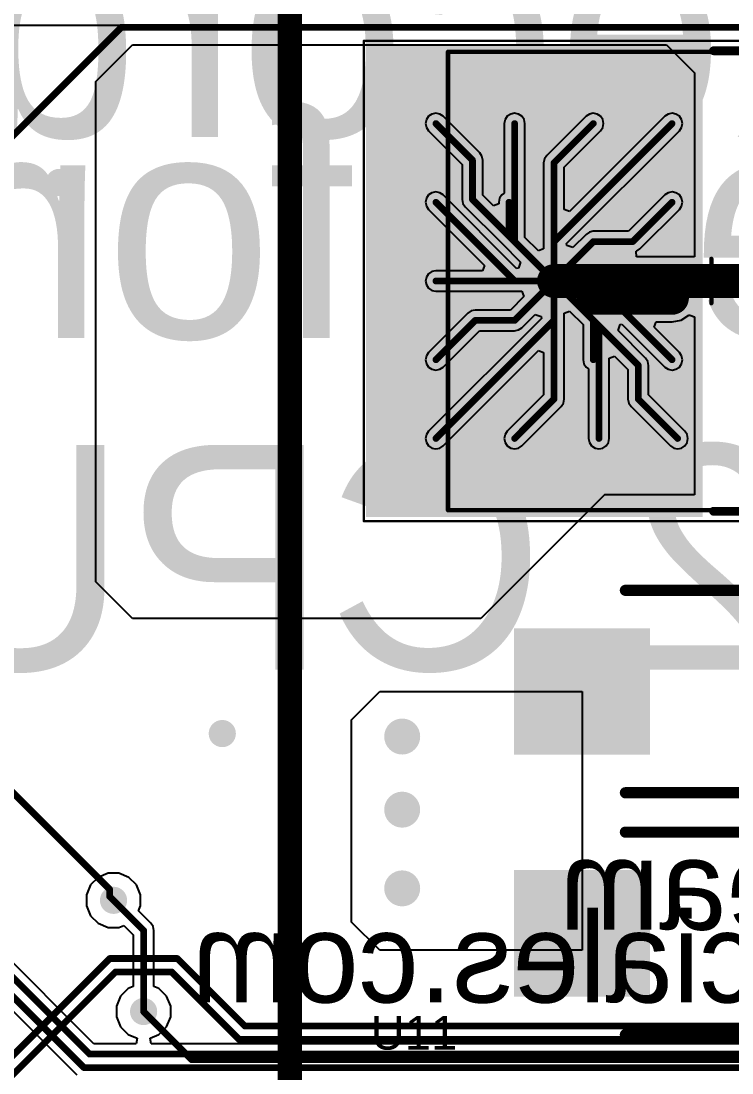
# Model space of a CAD drawing. Header units: millimetres. Extents: x -0.02 to 3.95, y -0.02 to 3.95.
# Drawn here: x 1.656 to 2.288, y 1.018 to 1.954 of the extents above; entities that cross this region are included whole.
import ezdxf

# ---------------------------------------------------------------- set-up
doc = ezdxf.new("R2010")
doc.units = ezdxf.units.MM
doc.header["$MEASUREMENT"] = 0
for name, color, linetype in [('BottomLayer', 5, 'Continuous'), ('BottomOverlay', 54, 'Continuous'), ('InternalPlane1', 76, 'Continuous'), ('InternalPlane2', 16, 'Continuous'), ('Mechanical13', 56, 'Continuous'), ('Mechanical15', 56, 'Continuous'), ('TopLayer', 1, 'Continuous'), ('TopOverlay', 2, 'Continuous'), ('TopPaste', 8, 'Continuous'), ('TopSolder', 216, 'Continuous'), ('ViaHoleLayer', 16, 'Continuous')]:
    doc.layers.add(name, color=color, linetype=linetype)
doc.styles.add('Arial', font='', dxfattribs={"height": 0.2})
doc.styles.add('SciFly', font='', dxfattribs={"height": 0.2})
doc.styles.get('Arial').set_extended_font_data('Arial')
doc.styles.get('SciFly').set_extended_font_data('SciFly')

# ---------------------------------------------------------------- blocks, each defined once
blk = doc.blocks.new('2917__7343_M_______23')
at = {"layer": 'TopLayer'}
for points in [[(-0.05453, 0.0502), (0.05453, 0.0502), (0.05453, -0.0502), (-0.05453, -0.0502)], [(0.19902, 0.0502), (0.30807, 0.0502), (0.30807, -0.0502), (0.19902, -0.0502)]]:
    blk.add_hatch(color=1, dxfattribs=at).paths.add_polyline_path(points)
at = {"layer": 'TopPaste'}
for points in [[(-0.05453, 0.0502), (0.05453, 0.0502), (0.05453, -0.0502), (-0.05453, -0.0502)], [(0.19902, 0.0502), (0.30807, 0.0502), (0.30807, -0.0502), (0.19902, -0.0502)]]:
    blk.add_hatch(color=8, dxfattribs=at).paths.add_polyline_path(points)
at = {"layer": 'TopSolder'}
for points in [[(-0.06053, 0.0562), (0.06053, 0.0562), (0.06053, -0.0562), (-0.06053, -0.0562)], [(0.19302, 0.0562), (0.31407, 0.0562), (0.31407, -0.0562), (0.19302, -0.0562)]]:
    blk.add_hatch(color=216, dxfattribs=at).paths.add_polyline_path(points)
at = {"layer": 'TopOverlay', "const_width": 0.01}
for points in [[(0.215, 0.09), (0.035, 0.09)], [(0.215, -0.09), (0.035, -0.09)]]:
    blk.add_lwpolyline(points, dxfattribs=at)
at = {"layer": 'TopOverlay'}
for points, const_width in [([(0.0325, 0.09, 1), (0.0375, 0.09, 1)], 0.005), ([(0.2125, 0.09, 1), (0.2175, 0.09, 1)], 0.005), ([(-0.04008, 0.07594, 1), (-0.04992, 0.07594, 1)], 0.00984), ([(-0.05238, 0.07594, 1), (-0.04746, 0.07594, 1)], 0.00492), ([(-0.04254, 0.07594, 1), (-0.03762, 0.07594, 1)], 0.00492), ([(0.0325, -0.09, 1), (0.0375, -0.09, 1)], 0.005), ([(0.2125, -0.09, 1), (0.2175, -0.09, 1)], 0.005)]:
    blk.add_lwpolyline(points, format="xyb", close=True, dxfattribs=dict(at, const_width=const_width))
blk = doc.blocks.new('DPAK170P1435X457_6N_26')
at = {"layer": 'TopLayer'}
for points in [[(0.01378, -0.20374), (0.01378, 0.20374), (0.30118, 0.20374), (0.30118, -0.20374)], [(-0.3002, 0.11319), (-0.3002, 0.15453), (-0.18799, 0.15453), (-0.18799, 0.11319)], [(-0.3002, 0.04626), (-0.3002, 0.0876), (-0.18799, 0.0876), (-0.18799, 0.04626)], [(-0.3002, -0.02067), (-0.3002, 0.02067), (-0.18799, 0.02067), (-0.18799, -0.02067)], [(-0.3002, -0.0876), (-0.3002, -0.04626), (-0.18799, -0.04626), (-0.18799, -0.0876)], [(-0.3002, -0.15453), (-0.3002, -0.11319), (-0.18799, -0.11319), (-0.18799, -0.15453)]]:
    blk.add_hatch(color=1, dxfattribs=at).paths.add_polyline_path(points)
at = {"layer": 'TopPaste'}
for points in [[(0.01378, -0.20374), (0.01378, 0.20374), (0.30118, 0.20374), (0.30118, -0.20374)], [(-0.3002, 0.11319), (-0.3002, 0.15453), (-0.18799, 0.15453), (-0.18799, 0.11319)], [(-0.3002, 0.04626), (-0.3002, 0.0876), (-0.18799, 0.0876), (-0.18799, 0.04626)], [(-0.3002, -0.02067), (-0.3002, 0.02067), (-0.18799, 0.02067), (-0.18799, -0.02067)], [(-0.3002, -0.0876), (-0.3002, -0.04626), (-0.18799, -0.04626), (-0.18799, -0.0876)], [(-0.3002, -0.15453), (-0.3002, -0.11319), (-0.18799, -0.11319), (-0.18799, -0.15453)]]:
    blk.add_hatch(color=8, dxfattribs=at).paths.add_polyline_path(points)
at = {"layer": 'TopSolder'}
for points in [[(0.00778, -0.20974), (0.00778, 0.20974), (0.30718, 0.20974), (0.30718, -0.20974)], [(-0.3062, 0.10719), (-0.3062, 0.16053), (-0.18199, 0.16053), (-0.18199, 0.10719)], [(-0.3062, 0.04026), (-0.3062, 0.0936), (-0.18199, 0.0936), (-0.18199, 0.04026)], [(-0.3062, -0.02667), (-0.3062, 0.02667), (-0.18199, 0.02667), (-0.18199, -0.02667)], [(-0.3062, -0.0936), (-0.3062, -0.04026), (-0.18199, -0.04026), (-0.18199, -0.0936)], [(-0.3062, -0.16053), (-0.3062, -0.10719), (-0.18199, -0.10719), (-0.18199, -0.16053)]]:
    blk.add_hatch(color=216, dxfattribs=at).paths.add_polyline_path(points)
at = {"layer": 'Mechanical13', "const_width": 0.00394}
for points in [[(-0.11614, 0.20374), (-0.11614, -0.20374)], [(0.23425, 0.20374), (-0.11614, 0.20374)], [(0.23425, 0.20374), (0.23425, -0.20374)], [(0.23425, -0.20374), (-0.11614, -0.20374)]]:
    blk.add_lwpolyline(points, dxfattribs=at)
at = {"layer": 'Mechanical13', "const_width": 0.00197}
for points in [[(-0.11713, 0.20374, 1), (-0.11516, 0.20374, 1)], [(-0.11713, 0.20374, 1), (-0.11516, 0.20374, 1)], [(0.23327, 0.20374, 1), (0.23524, 0.20374, 1)], [(0.23327, 0.20374, 1), (0.23524, 0.20374, 1)], [(-0.11713, -0.20374, 1), (-0.11516, -0.20374, 1)], [(-0.11713, -0.20374, 1), (-0.11516, -0.20374, 1)], [(0.23327, -0.20374, 1), (0.23524, -0.20374, 1)], [(0.23327, -0.20374, 1), (0.23524, -0.20374, 1)]]:
    blk.add_lwpolyline(points, format="xyb", close=True, dxfattribs=at)
at = {"layer": 'Mechanical15'}
for points, const_width in [([(-0.30906, 0.21358), (-0.30906, -0.21358)], 0.00197), ([(0.30906, 0.21358), (-0.30906, 0.21358)], 0.00197), ([(0.30906, 0.21358), (0.30906, -0.21358)], 0.00197), ([(0, 0.01969), (0, -0.01969)], 0.00394), ([(0.01969, 0), (-0.01969, 0)], 0.00394), ([(0.30906, -0.21358), (-0.30906, -0.21358)], 0.00197)]:
    blk.add_lwpolyline(points, dxfattribs=dict(at, const_width=const_width))
for points, const_width in [([(-0.30955, 0.21358, 1), (-0.30856, 0.21358, 1)], 0.000984), ([(-0.30955, 0.21358, 1), (-0.30856, 0.21358, 1)], 0.000984), ([(0.30856, 0.21358, 1), (0.30955, 0.21358, 1)], 0.000984), ([(0.30856, 0.21358, 1), (0.30955, 0.21358, 1)], 0.000984), ([(-0.00098, 0.01969, 1), (0.00098, 0.01969, 1)], 0.00197), ([(-0.02067, 0, 1), (-0.0187, 0, 1)], 0.00197), ([(0.0187, 0, 1), (0.02067, 0, 1)], 0.00197), ([(-0.00098, -0.01969, 1), (0.00098, -0.01969, 1)], 0.00197), ([(-0.30955, -0.21358, 1), (-0.30856, -0.21358, 1)], 0.000984), ([(-0.30955, -0.21358, 1), (-0.30856, -0.21358, 1)], 0.000984), ([(0.30856, -0.21358, 1), (0.30955, -0.21358, 1)], 0.000984), ([(0.30856, -0.21358, 1), (0.30955, -0.21358, 1)], 0.000984)]:
    blk.add_lwpolyline(points, format="xyb", close=True, dxfattribs=dict(at, const_width=const_width))
at = {"layer": 'TopOverlay', "const_width": 0.00787}
for points in [[(-0.00197, 0.20472), (-0.11614, 0.20472)], [(-0.11614, 0.20472), (-0.11614, -0.20472)], [(-0.00197, -0.20472), (-0.11614, -0.20472)]]:
    blk.add_lwpolyline(points, dxfattribs=at)
at = {"layer": 'TopOverlay'}
for points, const_width in [([(-0.11811, 0.20472, 1), (-0.11417, 0.20472, 1)], 0.00394), ([(-0.11811, 0.20472, 1), (-0.11417, 0.20472, 1)], 0.00394), ([(-0.00394, 0.20472, 1), (0, 0.20472, 1)], 0.00394), ([(-0.23917, 0.17618, 1), (-0.24902, 0.17618, 1)], 0.00984), ([(-0.25148, 0.17618, 1), (-0.24656, 0.17618, 1)], 0.00492), ([(-0.24163, 0.17618, 1), (-0.23671, 0.17618, 1)], 0.00492), ([(-0.11811, -0.20472, 1), (-0.11417, -0.20472, 1)], 0.00394), ([(-0.11811, -0.20472, 1), (-0.11417, -0.20472, 1)], 0.00394), ([(-0.00394, -0.20472, 1), (0, -0.20472, 1)], 0.00394)]:
    blk.add_lwpolyline(points, format="xyb", close=True, dxfattribs=dict(at, const_width=const_width))
blk = doc.blocks.new('2917__7343_M_______28')
at = {"layer": 'TopLayer'}
for points in [[(-0.05453, 0.0502), (0.05453, 0.0502), (0.05453, -0.0502), (-0.05453, -0.0502)], [(0.19902, 0.0502), (0.30807, 0.0502), (0.30807, -0.0502), (0.19902, -0.0502)]]:
    blk.add_hatch(color=1, dxfattribs=at).paths.add_polyline_path(points)
at = {"layer": 'TopPaste'}
for points in [[(-0.05453, 0.0502), (0.05453, 0.0502), (0.05453, -0.0502), (-0.05453, -0.0502)], [(0.19902, 0.0502), (0.30807, 0.0502), (0.30807, -0.0502), (0.19902, -0.0502)]]:
    blk.add_hatch(color=8, dxfattribs=at).paths.add_polyline_path(points)
at = {"layer": 'TopSolder'}
for points in [[(-0.06053, 0.0562), (0.06053, 0.0562), (0.06053, -0.0562), (-0.06053, -0.0562)], [(0.19302, 0.0562), (0.31407, 0.0562), (0.31407, -0.0562), (0.19302, -0.0562)]]:
    blk.add_hatch(color=216, dxfattribs=at).paths.add_polyline_path(points)
at = {"layer": 'TopOverlay', "const_width": 0.01}
for points in [[(0.215, 0.09), (0.035, 0.09)], [(0.215, -0.09), (0.035, -0.09)]]:
    blk.add_lwpolyline(points, dxfattribs=at)
at = {"layer": 'TopOverlay'}
for points, const_width in [([(0.0325, 0.09, 1), (0.0375, 0.09, 1)], 0.005), ([(0.2125, 0.09, 1), (0.2175, 0.09, 1)], 0.005), ([(-0.04008, 0.07594, 1), (-0.04992, 0.07594, 1)], 0.00984), ([(-0.05238, 0.07594, 1), (-0.04746, 0.07594, 1)], 0.00492), ([(-0.04254, 0.07594, 1), (-0.03762, 0.07594, 1)], 0.00492), ([(0.0325, -0.09, 1), (0.0375, -0.09, 1)], 0.005), ([(0.2125, -0.09, 1), (0.2175, -0.09, 1)], 0.005)]:
    blk.add_lwpolyline(points, format="xyb", close=True, dxfattribs=dict(at, const_width=const_width))

msp = doc.modelspace()

# ---------------------------------------------------------------- hatches: boundary and pattern name
at = {"layer": 'BottomLayer'}
h = msp.add_hatch(color=5, dxfattribs=at)
edge = h.paths.add_edge_path()
edge.add_arc((2.025, 1.86236), 0.016, 0, 360)
h = msp.add_hatch(color=5, dxfattribs=at)
edge = h.paths.add_edge_path()
edge.add_arc((2.095, 1.86236), 0.016, 0, 360)
h = msp.add_hatch(color=5, dxfattribs=at)
edge = h.paths.add_edge_path()
edge.add_arc((2.165, 1.86236), 0.016, 0, 360)
h = msp.add_hatch(color=5, dxfattribs=at)
edge = h.paths.add_edge_path()
edge.add_arc((2.235, 1.86236), 0.016, 0, 360)
h = msp.add_hatch(color=5, dxfattribs=at)
edge = h.paths.add_edge_path()
edge.add_arc((1.69, 1.81), 0.0121, 0, 360)
h = msp.add_hatch(color=5, dxfattribs=at)
edge = h.paths.add_edge_path()
edge.add_arc((2.025, 1.79236), 0.016, 0, 360)
h = msp.add_hatch(color=5, dxfattribs=at)
edge = h.paths.add_edge_path()
edge.add_arc((2.09, 1.79236), 0.016, 0, 360)
h = msp.add_hatch(color=5, dxfattribs=at)
edge = h.paths.add_edge_path()
edge.add_arc((2.165, 1.79236), 0.016, 0, 360)
h = msp.add_hatch(color=5, dxfattribs=at)
edge = h.paths.add_edge_path()
edge.add_arc((2.235, 1.79236), 0.016, 0, 360)
h = msp.add_hatch(color=5, dxfattribs=at)
edge = h.paths.add_edge_path()
edge.add_arc((2.025, 1.72236), 0.016, 0, 360)
h = msp.add_hatch(color=5, dxfattribs=at)
edge = h.paths.add_edge_path()
edge.add_arc((2.095, 1.72236), 0.016, 0, 360)
h = msp.add_hatch(color=5, dxfattribs=at)
edge = h.paths.add_edge_path()
edge.add_arc((2.165, 1.72236), 0.016, 0, 360)
h = msp.add_hatch(color=5, dxfattribs=at)
edge = h.paths.add_edge_path()
edge.add_arc((2.235, 1.72236), 0.016, 0, 360)
h = msp.add_hatch(color=5, dxfattribs=at)
edge = h.paths.add_edge_path()
edge.add_arc((2.025, 1.65236), 0.016, 0, 360)
h = msp.add_hatch(color=5, dxfattribs=at)
edge = h.paths.add_edge_path()
edge.add_arc((2.095, 1.65236), 0.016, 0, 360)
h = msp.add_hatch(color=5, dxfattribs=at)
edge = h.paths.add_edge_path()
edge.add_arc((2.165, 1.65236), 0.016, 0, 360)
h = msp.add_hatch(color=5, dxfattribs=at)
edge = h.paths.add_edge_path()
edge.add_arc((2.235, 1.65236), 0.016, 0, 360)
h = msp.add_hatch(color=5, dxfattribs=at)
edge = h.paths.add_edge_path()
edge.add_arc((2.025, 1.58236), 0.016, 0, 360)
h = msp.add_hatch(color=5, dxfattribs=at)
edge = h.paths.add_edge_path()
edge.add_arc((2.095, 1.58236), 0.016, 0, 360)
h = msp.add_hatch(color=5, dxfattribs=at)
edge = h.paths.add_edge_path()
edge.add_arc((2.165, 1.58236), 0.016, 0, 360)
h = msp.add_hatch(color=5, dxfattribs=at)
edge = h.paths.add_edge_path()
edge.add_arc((2.235, 1.58236), 0.016, 0, 360)
h = msp.add_hatch(color=5, dxfattribs=at)
edge = h.paths.add_edge_path()
edge.add_arc((1.835, 1.32), 0.0121, 0, 360)
h = msp.add_hatch(color=5, dxfattribs=at)
edge = h.paths.add_edge_path()
edge.add_arc((1.995, 1.31736), 0.016, 0, 360)
h = msp.add_hatch(color=5, dxfattribs=at)
edge = h.paths.add_edge_path()
edge.add_arc((1.995, 1.25236), 0.016, 0, 360)
h = msp.add_hatch(color=5, dxfattribs=at)
edge = h.paths.add_edge_path()
edge.add_arc((1.995, 1.18236), 0.016, 0, 360)
h = msp.add_hatch(color=5, dxfattribs=at)
edge = h.paths.add_edge_path()
edge.add_arc((1.73826, 1.17174), 0.0121, 0, 360)
h = msp.add_hatch(color=5, dxfattribs=at)
edge = h.paths.add_edge_path()
edge.add_arc((1.765, 1.0729), 0.0121, 0, 360)
at = {"layer": 'InternalPlane1'}
h = msp.add_hatch(color=76, dxfattribs=at)
edge = h.paths.add_edge_path()
edge.add_arc((1.73826, 1.17174), 0.0121, 0, 360)
h = msp.add_hatch(color=76, dxfattribs=at)
edge = h.paths.add_edge_path()
edge.add_arc((1.765, 1.0729), 0.0121, 0, 360)
at = {"layer": 'InternalPlane2'}
h = msp.add_hatch(color=16, dxfattribs=at)
edge = h.paths.add_edge_path()
edge.add_arc((2.025, 1.86236), 0.01584, 0, 360)
h = msp.add_hatch(color=16, dxfattribs=at)
edge = h.paths.add_edge_path()
edge.add_arc((2.095, 1.86236), 0.01584, 0, 360)
h = msp.add_hatch(color=16, dxfattribs=at)
edge = h.paths.add_edge_path()
edge.add_arc((2.165, 1.86236), 0.01584, 0, 360)
h = msp.add_hatch(color=16, dxfattribs=at)
edge = h.paths.add_edge_path()
edge.add_arc((2.235, 1.86236), 0.01584, 0, 360)
h = msp.add_hatch(color=16, dxfattribs=at)
edge = h.paths.add_edge_path()
edge.add_arc((1.69, 1.81), 0.0121, 0, 360)
h = msp.add_hatch(color=16, dxfattribs=at)
edge = h.paths.add_edge_path()
edge.add_arc((2.025, 1.79236), 0.01584, 0, 360)
h = msp.add_hatch(color=16, dxfattribs=at)
edge = h.paths.add_edge_path()
edge.add_arc((2.09, 1.79236), 0.01584, 0, 360)
h = msp.add_hatch(color=16, dxfattribs=at)
edge = h.paths.add_edge_path()
edge.add_arc((2.165, 1.79236), 0.01584, 0, 360)
h = msp.add_hatch(color=16, dxfattribs=at)
edge = h.paths.add_edge_path()
edge.add_arc((2.235, 1.79236), 0.01584, 0, 360)
h = msp.add_hatch(color=16, dxfattribs=at)
edge = h.paths.add_edge_path()
edge.add_arc((2.025, 1.72236), 0.01584, 0, 360)
h = msp.add_hatch(color=16, dxfattribs=at)
edge = h.paths.add_edge_path()
edge.add_arc((2.095, 1.72236), 0.01584, 0, 360)
h = msp.add_hatch(color=16, dxfattribs=at)
edge = h.paths.add_edge_path()
edge.add_arc((2.165, 1.72236), 0.01584, 0, 360)
h = msp.add_hatch(color=16, dxfattribs=at)
edge = h.paths.add_edge_path()
edge.add_arc((2.235, 1.72236), 0.01584, 0, 360)
h = msp.add_hatch(color=16, dxfattribs=at)
edge = h.paths.add_edge_path()
edge.add_arc((2.025, 1.65236), 0.01584, 0, 360)
h = msp.add_hatch(color=16, dxfattribs=at)
edge = h.paths.add_edge_path()
edge.add_arc((2.095, 1.65236), 0.01584, 0, 360)
h = msp.add_hatch(color=16, dxfattribs=at)
edge = h.paths.add_edge_path()
edge.add_arc((2.165, 1.65236), 0.01584, 0, 360)
h = msp.add_hatch(color=16, dxfattribs=at)
edge = h.paths.add_edge_path()
edge.add_arc((2.235, 1.65236), 0.01584, 0, 360)
h = msp.add_hatch(color=16, dxfattribs=at)
edge = h.paths.add_edge_path()
edge.add_arc((2.025, 1.58236), 0.01584, 0, 360)
h = msp.add_hatch(color=16, dxfattribs=at)
edge = h.paths.add_edge_path()
edge.add_arc((2.095, 1.58236), 0.01584, 0, 360)
h = msp.add_hatch(color=16, dxfattribs=at)
edge = h.paths.add_edge_path()
edge.add_arc((2.165, 1.58236), 0.01584, 0, 360)
h = msp.add_hatch(color=16, dxfattribs=at)
edge = h.paths.add_edge_path()
edge.add_arc((2.235, 1.58236), 0.01584, 0, 360)
h = msp.add_hatch(color=16, dxfattribs=at)
edge = h.paths.add_edge_path()
edge.add_arc((1.835, 1.32), 0.0121, 0, 360)
h = msp.add_hatch(color=16, dxfattribs=at)
edge = h.paths.add_edge_path()
edge.add_arc((1.995, 1.31736), 0.01584, 0, 360)
h = msp.add_hatch(color=16, dxfattribs=at)
edge = h.paths.add_edge_path()
edge.add_arc((1.995, 1.25236), 0.01584, 0, 360)
h = msp.add_hatch(color=16, dxfattribs=at)
edge = h.paths.add_edge_path()
edge.add_arc((1.995, 1.18236), 0.01584, 0, 360)
h = msp.add_hatch(color=16, dxfattribs=at)
edge = h.paths.add_edge_path()
edge.add_arc((1.73826, 1.17174), 0.0121, 0, 360)
h = msp.add_hatch(color=16, dxfattribs=at)
edge = h.paths.add_edge_path()
edge.add_arc((1.765, 1.0729), 0.0121, 0, 360)
at = {"layer": 'TopLayer'}
h = msp.add_hatch(color=1, dxfattribs=at)
edge = h.paths.add_edge_path()
edge.add_arc((2.025, 1.86236), 0.016, 0, 360)
h = msp.add_hatch(color=1, dxfattribs=at)
edge = h.paths.add_edge_path()
edge.add_arc((2.095, 1.86236), 0.016, 0, 360)
h = msp.add_hatch(color=1, dxfattribs=at)
edge = h.paths.add_edge_path()
edge.add_arc((2.165, 1.86236), 0.016, 0, 360)
h = msp.add_hatch(color=1, dxfattribs=at)
edge = h.paths.add_edge_path()
edge.add_arc((2.235, 1.86236), 0.016, 0, 360)
h = msp.add_hatch(color=1, dxfattribs=at)
edge = h.paths.add_edge_path()
edge.add_arc((1.69, 1.81), 0.0121, 0, 360)
h = msp.add_hatch(color=1, dxfattribs=at)
edge = h.paths.add_edge_path()
edge.add_arc((2.025, 1.79236), 0.016, 0, 360)
h = msp.add_hatch(color=1, dxfattribs=at)
edge = h.paths.add_edge_path()
edge.add_arc((2.09, 1.79236), 0.016, 0, 360)
h = msp.add_hatch(color=1, dxfattribs=at)
edge = h.paths.add_edge_path()
edge.add_arc((2.165, 1.79236), 0.016, 0, 360)
h = msp.add_hatch(color=1, dxfattribs=at)
edge = h.paths.add_edge_path()
edge.add_arc((2.235, 1.79236), 0.016, 0, 360)
h = msp.add_hatch(color=1, dxfattribs=at)
edge = h.paths.add_edge_path()
edge.add_arc((2.025, 1.72236), 0.016, 0, 360)
h = msp.add_hatch(color=1, dxfattribs=at)
edge = h.paths.add_edge_path()
edge.add_arc((2.095, 1.72236), 0.016, 0, 360)
h = msp.add_hatch(color=1, dxfattribs=at)
edge = h.paths.add_edge_path()
edge.add_arc((2.165, 1.72236), 0.016, 0, 360)
h = msp.add_hatch(color=1, dxfattribs=at)
edge = h.paths.add_edge_path()
edge.add_arc((2.235, 1.72236), 0.016, 0, 360)
h = msp.add_hatch(color=1, dxfattribs=at)
edge = h.paths.add_edge_path()
edge.add_arc((2.025, 1.65236), 0.016, 0, 360)
h = msp.add_hatch(color=1, dxfattribs=at)
edge = h.paths.add_edge_path()
edge.add_arc((2.095, 1.65236), 0.016, 0, 360)
h = msp.add_hatch(color=1, dxfattribs=at)
edge = h.paths.add_edge_path()
edge.add_arc((2.165, 1.65236), 0.016, 0, 360)
h = msp.add_hatch(color=1, dxfattribs=at)
edge = h.paths.add_edge_path()
edge.add_arc((2.235, 1.65236), 0.016, 0, 360)
h = msp.add_hatch(color=1, dxfattribs=at)
edge = h.paths.add_edge_path()
edge.add_arc((2.025, 1.58236), 0.016, 0, 360)
h = msp.add_hatch(color=1, dxfattribs=at)
edge = h.paths.add_edge_path()
edge.add_arc((2.095, 1.58236), 0.016, 0, 360)
h = msp.add_hatch(color=1, dxfattribs=at)
edge = h.paths.add_edge_path()
edge.add_arc((2.165, 1.58236), 0.016, 0, 360)
h = msp.add_hatch(color=1, dxfattribs=at)
edge = h.paths.add_edge_path()
edge.add_arc((2.235, 1.58236), 0.016, 0, 360)
h = msp.add_hatch(color=1, dxfattribs=at)
edge = h.paths.add_edge_path()
edge.add_arc((1.835, 1.32), 0.0121, 0, 360)
h = msp.add_hatch(color=1, dxfattribs=at)
edge = h.paths.add_edge_path()
edge.add_arc((1.995, 1.31736), 0.016, 0, 360)
h = msp.add_hatch(color=1, dxfattribs=at)
edge = h.paths.add_edge_path()
edge.add_arc((1.995, 1.25236), 0.016, 0, 360)
h = msp.add_hatch(color=1, dxfattribs=at)
edge = h.paths.add_edge_path()
edge.add_arc((1.995, 1.18236), 0.016, 0, 360)
h = msp.add_hatch(color=1, dxfattribs=at)
edge = h.paths.add_edge_path()
edge.add_arc((1.73826, 1.17174), 0.0121, 0, 360)
h = msp.add_hatch(color=1, dxfattribs=at)
edge = h.paths.add_edge_path()
edge.add_arc((1.765, 1.0729), 0.0121, 0, 360)
at = {"layer": 'ViaHoleLayer'}
h = msp.add_hatch(color=16, dxfattribs=at)
edge = h.paths.add_edge_path()
edge.add_arc((2.025, 1.86236), 0.00984, 0, 360)
h = msp.add_hatch(color=16, dxfattribs=at)
edge = h.paths.add_edge_path()
edge.add_arc((2.095, 1.86236), 0.00984, 0, 360)
h = msp.add_hatch(color=16, dxfattribs=at)
edge = h.paths.add_edge_path()
edge.add_arc((2.165, 1.86236), 0.00984, 0, 360)
h = msp.add_hatch(color=16, dxfattribs=at)
edge = h.paths.add_edge_path()
edge.add_arc((2.235, 1.86236), 0.00984, 0, 360)
h = msp.add_hatch(color=16, dxfattribs=at)
edge = h.paths.add_edge_path()
edge.add_arc((1.69, 1.81), 0.0061, 0, 360)
h = msp.add_hatch(color=16, dxfattribs=at)
edge = h.paths.add_edge_path()
edge.add_arc((2.025, 1.79236), 0.00984, 0, 360)
h = msp.add_hatch(color=16, dxfattribs=at)
edge = h.paths.add_edge_path()
edge.add_arc((2.09, 1.79236), 0.00984, 0, 360)
h = msp.add_hatch(color=16, dxfattribs=at)
edge = h.paths.add_edge_path()
edge.add_arc((2.165, 1.79236), 0.00984, 0, 360)
h = msp.add_hatch(color=16, dxfattribs=at)
edge = h.paths.add_edge_path()
edge.add_arc((2.235, 1.79236), 0.00984, 0, 360)
h = msp.add_hatch(color=16, dxfattribs=at)
edge = h.paths.add_edge_path()
edge.add_arc((2.025, 1.72236), 0.00984, 0, 360)
h = msp.add_hatch(color=16, dxfattribs=at)
edge = h.paths.add_edge_path()
edge.add_arc((2.095, 1.72236), 0.00984, 0, 360)
h = msp.add_hatch(color=16, dxfattribs=at)
edge = h.paths.add_edge_path()
edge.add_arc((2.165, 1.72236), 0.00984, 0, 360)
h = msp.add_hatch(color=16, dxfattribs=at)
edge = h.paths.add_edge_path()
edge.add_arc((2.235, 1.72236), 0.00984, 0, 360)
h = msp.add_hatch(color=16, dxfattribs=at)
edge = h.paths.add_edge_path()
edge.add_arc((2.025, 1.65236), 0.00984, 0, 360)
h = msp.add_hatch(color=16, dxfattribs=at)
edge = h.paths.add_edge_path()
edge.add_arc((2.095, 1.65236), 0.00984, 0, 360)
h = msp.add_hatch(color=16, dxfattribs=at)
edge = h.paths.add_edge_path()
edge.add_arc((2.165, 1.65236), 0.00984, 0, 360)
h = msp.add_hatch(color=16, dxfattribs=at)
edge = h.paths.add_edge_path()
edge.add_arc((2.235, 1.65236), 0.00984, 0, 360)
h = msp.add_hatch(color=16, dxfattribs=at)
edge = h.paths.add_edge_path()
edge.add_arc((2.025, 1.58236), 0.00984, 0, 360)
h = msp.add_hatch(color=16, dxfattribs=at)
edge = h.paths.add_edge_path()
edge.add_arc((2.095, 1.58236), 0.00984, 0, 360)
h = msp.add_hatch(color=16, dxfattribs=at)
edge = h.paths.add_edge_path()
edge.add_arc((2.165, 1.58236), 0.00984, 0, 360)
h = msp.add_hatch(color=16, dxfattribs=at)
edge = h.paths.add_edge_path()
edge.add_arc((2.235, 1.58236), 0.00984, 0, 360)
h = msp.add_hatch(color=16, dxfattribs=at)
edge = h.paths.add_edge_path()
edge.add_arc((1.835, 1.32), 0.0061, 0, 360)
h = msp.add_hatch(color=16, dxfattribs=at)
edge = h.paths.add_edge_path()
edge.add_arc((1.995, 1.31736), 0.00984, 0, 360)
h = msp.add_hatch(color=16, dxfattribs=at)
edge = h.paths.add_edge_path()
edge.add_arc((1.995, 1.25236), 0.00984, 0, 360)
h = msp.add_hatch(color=16, dxfattribs=at)
edge = h.paths.add_edge_path()
edge.add_arc((1.995, 1.18236), 0.00984, 0, 360)
h = msp.add_hatch(color=16, dxfattribs=at)
edge = h.paths.add_edge_path()
edge.add_arc((1.73826, 1.17174), 0.0061, 0, 360)
h = msp.add_hatch(color=16, dxfattribs=at)
edge = h.paths.add_edge_path()
edge.add_arc((1.765, 1.0729), 0.0061, 0, 360)

# ---------------------------------------------------------------- linework, layer by layer
at = {"layer": 'BottomLayer'}
for p, q in [((1.596, 1.94982), (3.54125, 1.94982)), ((1.72077, 1.04418), (1.51118, 1.25377)), ((1.48351, 1.23851), (1.70551, 1.01651)), ((1.72461, 1.19217), (1.71783, 1.18539)), ((1.73346, 1.19584), (1.72461, 1.19217)), ((1.74305, 1.19584), (1.73346, 1.19584)), ((1.75191, 1.19217), (1.74305, 1.19584)), ((1.75869, 1.18539), (1.75191, 1.19217)), ((1.71783, 1.18539), (1.71416, 1.17654)), ((1.76236, 1.17654), (1.75869, 1.18539)), ((1.71416, 1.17654), (1.71416, 1.16695)), ((1.76236, 1.16695), (1.76236, 1.17654)), ((1.71416, 1.16695), (1.71783, 1.15809)), ((1.76051, 1.16247), (1.76236, 1.16695)), ((1.77149, 1.15149), (1.76051, 1.16247)), ((1.71783, 1.15809), (1.72461, 1.15131)), ((1.72461, 1.15131), (1.73346, 1.14764)), ((1.77348, 1.14851), (1.77149, 1.15149)), ((1.73346, 1.14764), (1.74305, 1.14764)), ((1.74305, 1.14764), (1.74753, 1.14949)), ((1.74753, 1.14949), (1.75582, 1.1412)), ((1.75582, 1.1412), (1.75582, 1.09518)), ((1.77418, 1.145), (1.77348, 1.14851)), ((1.77418, 1.09518), (1.77418, 1.145)), ((1.75582, 1.09518), (1.75135, 1.09333)), ((1.77865, 1.09333), (1.77418, 1.09518)), ((1.74457, 1.08655), (1.7409, 1.07769)), ((1.75135, 1.09333), (1.74457, 1.08655)), ((1.78543, 1.08655), (1.77865, 1.09333)), ((1.7891, 1.07769), (1.78543, 1.08655)), ((1.7409, 1.07769), (1.7409, 1.0681)), ((1.7891, 1.0681), (1.7891, 1.07769)), ((1.7409, 1.0681), (1.74457, 1.05924)), ((1.78543, 1.05924), (1.7891, 1.0681)), ((1.74457, 1.05924), (1.75135, 1.05246)), ((1.77865, 1.05246), (1.78543, 1.05924)), ((1.75135, 1.05246), (1.75929, 1.04918)), ((1.75929, 1.04918), (1.75829, 1.04418)), ((1.77071, 1.04918), (1.77865, 1.05246)), ((1.77171, 1.04418), (1.77071, 1.04918)), ((1.75829, 1.04418), (1.72077, 1.04418)), ((3.565, 1.04418), (1.77171, 1.04418))]:
    msp.add_line(p, q, dxfattribs=at)
at = {"layer": 'BottomLayer', "const_width": 0.006}
for points in [[(1.49, 1.245), (1.712, 1.023)], [(1.502, 1.24997), (1.71697, 1.035)], [(1.73826, 1.17174), (1.765, 1.145)], [(1.765, 1.0729), (1.765, 1.145)], [(1.71697, 1.035), (3.565, 1.035)], [(1.712, 1.023), (3.56003, 1.023)]]:
    msp.add_lwpolyline(points, dxfattribs=at)
at = {"layer": 'BottomLayer', "const_width": 0.003}
for points in [[(1.73676, 1.17174, 1), (1.73976, 1.17174, 1)], [(1.7635, 1.145, 1), (1.7665, 1.145, 1)], [(1.7635, 1.145, 1), (1.7665, 1.145, 1)], [(1.7635, 1.0729, 1), (1.7665, 1.0729, 1)], [(1.71547, 1.035, 1), (1.71847, 1.035, 1)], [(1.71547, 1.035, 1), (1.71847, 1.035, 1)], [(1.7105, 1.023, 1), (1.7135, 1.023, 1)], [(1.7105, 1.023, 1), (1.7135, 1.023, 1)]]:
    msp.add_lwpolyline(points, format="xyb", close=True, dxfattribs=at)
at = {"layer": 'InternalPlane2'}
for p, q in [((1.88491, 3.9149), (1.88491, 0.65418)), ((1.90509, 0.65), (1.90509, 3.9149))]:
    msp.add_line(p, q, dxfattribs=at)
at = {"layer": 'InternalPlane2', "const_width": 0.02}
msp.add_lwpolyline([(1.895, 0.65), (1.895, 3.935)], dxfattribs=at)
at = {"layer": 'TopLayer'}
for p, q in [((1.7225, 1.89986), (1.755, 1.93236)), ((1.755, 1.93236), (2.23, 1.93236)), ((2.23, 1.93236), (2.255, 1.90736)), ((1.7225, 1.45486), (1.7225, 1.89986)), ((2.255, 1.90736), (2.255, 1.74377)), ((2.02149, 1.87084), (2.01851, 1.86885)), ((2.025, 1.87154), (2.02149, 1.87084)), ((2.02851, 1.87084), (2.025, 1.87154)), ((2.03149, 1.86885), (2.02851, 1.87084)), ((2.09149, 1.87084), (2.08851, 1.86885)), ((2.095, 1.87154), (2.09149, 1.87084)), ((2.09851, 1.87084), (2.095, 1.87154)), ((2.10149, 1.86885), (2.09851, 1.87084)), ((2.16149, 1.87084), (2.15851, 1.86885)), ((2.165, 1.87154), (2.16149, 1.87084)), ((2.16851, 1.87084), (2.165, 1.87154)), ((2.17149, 1.86885), (2.16851, 1.87084)), ((2.23149, 1.87084), (2.22851, 1.86885)), ((2.235, 1.87154), (2.23149, 1.87084)), ((2.23851, 1.87084), (2.235, 1.87154)), ((2.24149, 1.86885), (2.23851, 1.87084)), ((2.01652, 1.86587), (2.01582, 1.86236)), ((2.01582, 1.86236), (2.01652, 1.85885)), ((2.01851, 1.86885), (2.01652, 1.86587)), ((2.06399, 1.83635), (2.03149, 1.86885)), ((2.08652, 1.86587), (2.08582, 1.86236)), ((2.08582, 1.86236), (2.08582, 1.8004)), ((2.08851, 1.86885), (2.08652, 1.86587)), ((2.10348, 1.86587), (2.10149, 1.86885)), ((2.10418, 1.86236), (2.10348, 1.86587)), ((2.10418, 1.76116), (2.10418, 1.86236)), ((2.15851, 1.86885), (2.12351, 1.83385)), ((2.22851, 1.86885), (2.1438, 1.78414)), ((2.17348, 1.86587), (2.17149, 1.86885)), ((2.17418, 1.86236), (2.17348, 1.86587)), ((2.17348, 1.85885), (2.17418, 1.86236)), ((2.24348, 1.86587), (2.24149, 1.86885)), ((2.24418, 1.86236), (2.24348, 1.86587)), ((2.24348, 1.85885), (2.24418, 1.86236)), ((2.01652, 1.85885), (2.01851, 1.85587)), ((2.01851, 1.85587), (2.04832, 1.82606)), ((2.13918, 1.82356), (2.17149, 1.85587)), ((2.14123, 1.75561), (2.24149, 1.85587)), ((2.17149, 1.85587), (2.17348, 1.85885)), ((2.24149, 1.85587), (2.24348, 1.85885)), ((2.06598, 1.83337), (2.06399, 1.83635)), ((2.06668, 1.82986), (2.06598, 1.83337)), ((2.12351, 1.83385), (2.12152, 1.83087)), ((2.04832, 1.82606), (2.04832, 1.79486)), ((2.06668, 1.79866), (2.06668, 1.82986)), ((2.12152, 1.83087), (2.12082, 1.82736)), ((2.12082, 1.82736), (2.12082, 1.75105)), ((2.13918, 1.78605), (2.13918, 1.82356)), ((2.01652, 1.79587), (2.01582, 1.79236)), ((2.01851, 1.79885), (2.01652, 1.79587)), ((2.02149, 1.80084), (2.01851, 1.79885)), ((2.025, 1.80154), (2.02149, 1.80084)), ((2.02851, 1.80084), (2.025, 1.80154)), ((2.03149, 1.79885), (2.02851, 1.80084)), ((2.09675, 1.73359), (2.03149, 1.79885)), ((2.0762, 1.78914), (2.06668, 1.79866)), ((2.08152, 1.79587), (2.08082, 1.79236)), ((2.08351, 1.79885), (2.08152, 1.79587)), ((2.08582, 1.8004), (2.08351, 1.79885)), ((2.22851, 1.79885), (2.1962, 1.76654)), ((2.23149, 1.80084), (2.22851, 1.79885)), ((2.235, 1.80154), (2.23149, 1.80084)), ((2.23851, 1.80084), (2.235, 1.80154)), ((2.24149, 1.79885), (2.23851, 1.80084)), ((2.24348, 1.79587), (2.24149, 1.79885)), ((2.24418, 1.79236), (2.24348, 1.79587)), ((2.01582, 1.79236), (2.01652, 1.78885)), ((2.01652, 1.78885), (2.01851, 1.78587)), ((2.04832, 1.79486), (2.04902, 1.79135)), ((2.04902, 1.79135), (2.05101, 1.78837)), ((2.05101, 1.78837), (2.08351, 1.75587)), ((2.08082, 1.79105), (2.0762, 1.78914)), ((2.08082, 1.79236), (2.08082, 1.79105)), ((2.24149, 1.78587), (2.24348, 1.78885)), ((2.24348, 1.78885), (2.24418, 1.79236)), ((2.01851, 1.78587), (2.06823, 1.73616)), ((2.1438, 1.78414), (2.13918, 1.78605)), ((2.20649, 1.75087), (2.24149, 1.78587)), ((2.1162, 1.74914), (2.10418, 1.76116)), ((2.15851, 1.76385), (2.14685, 1.75219)), ((2.16149, 1.76584), (2.15851, 1.76385)), ((2.165, 1.76654), (2.16149, 1.76584)), ((2.1962, 1.76654), (2.165, 1.76654)), ((2.08351, 1.75587), (2.10017, 1.73922)), ((2.12082, 1.75105), (2.1162, 1.74914)), ((2.1415, 1.75392), (2.14123, 1.75561)), ((2.14685, 1.75219), (2.1415, 1.75392)), ((2.20351, 1.74888), (2.20649, 1.75087)), ((2.20295, 1.74877), (2.20351, 1.74888)), ((2.20345, 1.74377), (2.20295, 1.74877)), ((2.255, 1.74377), (2.20345, 1.74377)), ((2.02149, 1.73084), (2.01851, 1.72885)), ((2.025, 1.73154), (2.02149, 1.73084)), ((2.06631, 1.73154), (2.025, 1.73154)), ((2.06823, 1.73616), (2.06631, 1.73154)), ((2.09845, 1.73387), (2.09675, 1.73359)), ((2.10017, 1.73922), (2.09845, 1.73387)), ((2.01652, 1.72587), (2.01582, 1.72236)), ((2.01582, 1.72236), (2.01652, 1.71885)), ((2.01851, 1.72885), (2.01652, 1.72587)), ((2.01652, 1.71885), (2.01851, 1.71587)), ((2.01851, 1.71587), (2.02149, 1.71388)), ((2.02149, 1.71388), (2.025, 1.71319)), ((2.025, 1.71319), (2.10131, 1.71319)), ((2.10131, 1.71319), (2.10323, 1.70857)), ((2.10323, 1.70857), (2.0912, 1.69654)), ((2.05351, 1.69385), (2.01851, 1.65885)), ((2.05649, 1.69584), (2.05351, 1.69385)), ((2.06, 1.69654), (2.05649, 1.69584)), ((2.0912, 1.69654), (2.06, 1.69654)), ((2.13918, 1.69368), (2.1438, 1.69559)), ((2.13918, 1.61736), (2.13918, 1.69368)), ((2.1438, 1.69559), (2.15582, 1.68356)), ((2.11877, 1.68911), (2.01851, 1.58885)), ((2.10149, 1.68087), (2.11315, 1.69253)), ((2.11315, 1.69253), (2.1185, 1.69081)), ((2.1185, 1.69081), (2.11877, 1.68911)), ((2.15582, 1.68356), (2.15582, 1.65236)), ((2.18707, 1.67827), (2.18879, 1.68362)), ((2.18879, 1.68362), (2.19048, 1.6839)), ((2.19048, 1.6839), (2.22851, 1.64587)), ((2.21901, 1.68133), (2.22092, 1.68595)), ((2.22092, 1.68595), (2.235, 1.68595)), ((2.235, 1.68595), (2.24319, 1.68758)), ((2.24319, 1.68758), (2.25, 1.69213)), ((2.25, 1.69213), (2.25087, 1.69196)), ((2.25087, 1.69196), (2.255, 1.6905)), ((2.255, 1.6905), (2.255, 1.53236)), ((2.03149, 1.64587), (2.0638, 1.67819)), ((2.0638, 1.67819), (2.095, 1.67819)), ((2.095, 1.67819), (2.09851, 1.67888)), ((2.09851, 1.67888), (2.10149, 1.68087)), ((2.21149, 1.65385), (2.18707, 1.67827)), ((2.24149, 1.65885), (2.21901, 1.68133)), ((2.01652, 1.65587), (2.01582, 1.65236)), ((2.01851, 1.65885), (2.01652, 1.65587)), ((2.03149, 1.57587), (2.1162, 1.66059)), ((2.1162, 1.66059), (2.12082, 1.65868)), ((2.12082, 1.65868), (2.12082, 1.62116)), ((2.17918, 1.65368), (2.1838, 1.65559)), ((2.1838, 1.65559), (2.19582, 1.64356)), ((2.24348, 1.65587), (2.24149, 1.65885)), ((2.24418, 1.65236), (2.24348, 1.65587)), ((2.01582, 1.65236), (2.01652, 1.64885)), ((2.01652, 1.64885), (2.01851, 1.64587)), ((2.15582, 1.65236), (2.15652, 1.64885)), ((2.15652, 1.64885), (2.15851, 1.64587)), ((2.17918, 1.58236), (2.17918, 1.65368)), ((2.21348, 1.65087), (2.21149, 1.65385)), ((2.21418, 1.64736), (2.21348, 1.65087)), ((2.21418, 1.62116), (2.21418, 1.64736)), ((2.24149, 1.64587), (2.24348, 1.64885)), ((2.24348, 1.64885), (2.24418, 1.65236)), ((2.01851, 1.64587), (2.02149, 1.64388)), ((2.02149, 1.64388), (2.025, 1.64319)), ((2.025, 1.64319), (2.02851, 1.64388)), ((2.02851, 1.64388), (2.03149, 1.64587)), ((2.15851, 1.64587), (2.16082, 1.64433)), ((2.16082, 1.64433), (2.16082, 1.58236)), ((2.19582, 1.64356), (2.19582, 1.61736)), ((2.22851, 1.64587), (2.23149, 1.64388)), ((2.23149, 1.64388), (2.235, 1.64319)), ((2.235, 1.64319), (2.23851, 1.64388)), ((2.23851, 1.64388), (2.24149, 1.64587)), ((2.12082, 1.62116), (2.08851, 1.58885)), ((2.24649, 1.58885), (2.21418, 1.62116)), ((2.10149, 1.57587), (2.13649, 1.61087)), ((2.13649, 1.61087), (2.13848, 1.61385)), ((2.13848, 1.61385), (2.13918, 1.61736)), ((2.19582, 1.61736), (2.19652, 1.61385)), ((2.19652, 1.61385), (2.19851, 1.61087)), ((2.19851, 1.61087), (2.23351, 1.57587)), ((2.01652, 1.58587), (2.01582, 1.58236)), ((2.01582, 1.58236), (2.01652, 1.57885)), ((2.01851, 1.58885), (2.01652, 1.58587)), ((2.08652, 1.58587), (2.08582, 1.58236)), ((2.08582, 1.58236), (2.08652, 1.57885)), ((2.08851, 1.58885), (2.08652, 1.58587)), ((2.16082, 1.58236), (2.16152, 1.57885)), ((2.17848, 1.57885), (2.17918, 1.58236)), ((2.24848, 1.58587), (2.24649, 1.58885)), ((2.24918, 1.58236), (2.24848, 1.58587)), ((2.24848, 1.57885), (2.24918, 1.58236)), ((2.01652, 1.57885), (2.01851, 1.57587)), ((2.01851, 1.57587), (2.02149, 1.57388)), ((2.02149, 1.57388), (2.025, 1.57319)), ((2.025, 1.57319), (2.02851, 1.57388)), ((2.02851, 1.57388), (2.03149, 1.57587)), ((2.08652, 1.57885), (2.08851, 1.57587)), ((2.08851, 1.57587), (2.09149, 1.57388)), ((2.09149, 1.57388), (2.095, 1.57319)), ((2.095, 1.57319), (2.09851, 1.57388)), ((2.09851, 1.57388), (2.10149, 1.57587)), ((2.16152, 1.57885), (2.16351, 1.57587)), ((2.16351, 1.57587), (2.16649, 1.57388)), ((2.16649, 1.57388), (2.17, 1.57319)), ((2.17, 1.57319), (2.17351, 1.57388)), ((2.17351, 1.57388), (2.17649, 1.57587)), ((2.17649, 1.57587), (2.17848, 1.57885)), ((2.23351, 1.57587), (2.23649, 1.57388)), ((2.23649, 1.57388), (2.24, 1.57319)), ((2.24, 1.57319), (2.24351, 1.57388)), ((2.24351, 1.57388), (2.24649, 1.57587)), ((2.24649, 1.57587), (2.24848, 1.57885)), ((2.175, 1.53236), (2.065, 1.42236)), ((2.255, 1.53236), (2.175, 1.53236)), ((1.755, 1.42236), (1.7225, 1.45486)), ((2.065, 1.42236), (1.755, 1.42236)), ((1.95, 1.33236), (1.975, 1.35736)), ((1.975, 1.35736), (2.155, 1.35736)), ((2.155, 1.35736), (2.155, 1.12736)), ((1.95, 1.15236), (1.95, 1.33236)), ((1.975, 1.12736), (1.95, 1.15236)), ((2.155, 1.12736), (1.975, 1.12736))]:
    msp.add_line(p, q, dxfattribs=at)
for points, const_width in [([(1.52728, 1.73), (1.74528, 1.948)], 0.006), ([(1.74528, 1.948), (2.48436, 1.948)], 0.006), ([(2.025, 1.86236), (2.0575, 1.82986)], 0.006), ([(2.095, 1.75736), (2.095, 1.86236)], 0.006), ([(2.13, 1.75736), (2.235, 1.86236)], 0.006), ([(2.13, 1.82736), (2.165, 1.86236)], 0.006), ([(2.0575, 1.79486), (2.0575, 1.82986)], 0.006), ([(2.13, 1.75736), (2.13, 1.82736)], 0.006), ([(2.0575, 1.79486), (2.09, 1.76236)], 0.006), ([(2.025, 1.79236), (2.095, 1.72236)], 0.006), ([(2.09, 1.76236), (2.09, 1.79236)], 0.006), ([(2.2, 1.75736), (2.235, 1.79236)], 0.006), ([(2.09, 1.76236), (2.095, 1.75736)], 0.006), ([(2.095, 1.75736), (2.13, 1.72236)], 0.006), ([(2.13, 1.72236), (2.13, 1.75736)], 0.006), ([(2.13, 1.72236), (2.165, 1.75736)], 0.006), ([(2.165, 1.75736), (2.2, 1.75736)], 0.006), ([(2.13, 1.72236), (2.165, 1.72236)], 0.03), ([(2.165, 1.72236), (2.53157, 1.72236)], 0.03), ([(2.025, 1.72236), (2.095, 1.72236)], 0.006), ([(2.095, 1.72236), (2.13, 1.72236)], 0.006), ([(2.095, 1.68736), (2.13, 1.72236)], 0.006), ([(2.13, 1.72236), (2.165, 1.68736)], 0.006), ([(2.13, 1.68736), (2.13, 1.72236)], 0.006), ([(2.165, 1.70736), (2.235, 1.70736)], 0.03), ([(2.165, 1.72236), (2.235, 1.65236)], 0.006), ([(2.025, 1.58236), (2.13, 1.68736)], 0.006), ([(2.025, 1.65236), (2.06, 1.68736)], 0.006), ([(2.06, 1.68736), (2.095, 1.68736)], 0.006), ([(2.13, 1.61736), (2.13, 1.68736)], 0.006), ([(2.165, 1.65236), (2.165, 1.68736)], 0.006), ([(2.165, 1.68736), (2.17, 1.68236)], 0.006), ([(2.17, 1.58236), (2.17, 1.68236)], 0.006), ([(2.17, 1.68236), (2.205, 1.64736)], 0.006), ([(2.205, 1.61736), (2.205, 1.64736)], 0.006), ([(2.095, 1.58236), (2.13, 1.61736)], 0.006), ([(2.205, 1.61736), (2.24, 1.58236)], 0.006), ([(1.57634, 1.34), (1.73478, 1.18156)], 0.006), ([(1.73478, 1.17522), (1.73478, 1.18156)], 0.006), ([(1.73478, 1.17522), (1.73826, 1.17174)], 0.006), ([(1.63799, 1.02299), (1.735, 1.12)], 0.006), ([(1.735, 1.12), (1.795, 1.12)], 0.006), ([(1.795, 1.12), (1.855, 1.06)], 0.006), ([(1.63697, 1.005), (1.73997, 1.108)], 0.006), ([(1.73997, 1.108), (1.79003, 1.108)], 0.006), ([(1.79003, 1.108), (1.83303, 1.065)], 0.006), ([(1.765, 1.0729), (1.8079, 1.03)], 0.006), ([(1.83303, 1.065), (1.85003, 1.048)], 0.006), ([(1.855, 1.06), (3.38295, 1.06)], 0.006), ([(1.85003, 1.048), (3.38792, 1.048)], 0.006), ([(1.8079, 1.03), (2.495, 1.03)], 0.006)]:
    msp.add_lwpolyline(points, dxfattribs=dict(at, const_width=const_width))
for points, const_width in [([(1.74378, 1.948, 1), (1.74678, 1.948, 1)], 0.003), ([(1.74378, 1.948, 1), (1.74678, 1.948, 1)], 0.003), ([(2.0235, 1.86236, 1), (2.0265, 1.86236, 1)], 0.003), ([(2.0935, 1.86236, 1), (2.0965, 1.86236, 1)], 0.003), ([(2.1635, 1.86236, 1), (2.1665, 1.86236, 1)], 0.003), ([(2.2335, 1.86236, 1), (2.2365, 1.86236, 1)], 0.003), ([(2.056, 1.82986, 1), (2.059, 1.82986, 1)], 0.003), ([(2.056, 1.82986, 1), (2.059, 1.82986, 1)], 0.003), ([(2.1285, 1.82736, 1), (2.1315, 1.82736, 1)], 0.003), ([(2.1285, 1.82736, 1), (2.1315, 1.82736, 1)], 0.003), ([(2.056, 1.79486, 1), (2.059, 1.79486, 1)], 0.003), ([(2.056, 1.79486, 1), (2.059, 1.79486, 1)], 0.003), ([(2.0235, 1.79236, 1), (2.0265, 1.79236, 1)], 0.003), ([(2.0885, 1.79236, 1), (2.0915, 1.79236, 1)], 0.003), ([(2.2335, 1.79236, 1), (2.2365, 1.79236, 1)], 0.003), ([(2.0885, 1.76236, 1), (2.0915, 1.76236, 1)], 0.003), ([(2.0885, 1.76236, 1), (2.0915, 1.76236, 1)], 0.003), ([(2.0885, 1.76236, 1), (2.0915, 1.76236, 1)], 0.003), ([(2.0935, 1.75736, 1), (2.0965, 1.75736, 1)], 0.003), ([(2.0935, 1.75736, 1), (2.0965, 1.75736, 1)], 0.003), ([(2.0935, 1.75736, 1), (2.0965, 1.75736, 1)], 0.003), ([(2.1285, 1.75736, 1), (2.1315, 1.75736, 1)], 0.003), ([(2.1285, 1.75736, 1), (2.1315, 1.75736, 1)], 0.003), ([(2.1285, 1.75736, 1), (2.1315, 1.75736, 1)], 0.003), ([(2.1635, 1.75736, 1), (2.1665, 1.75736, 1)], 0.003), ([(2.1635, 1.75736, 1), (2.1665, 1.75736, 1)], 0.003), ([(2.1985, 1.75736, 1), (2.2015, 1.75736, 1)], 0.003), ([(2.1985, 1.75736, 1), (2.2015, 1.75736, 1)], 0.003), ([(2.1225, 1.72236, 1), (2.1375, 1.72236, 1)], 0.015), ([(2.1575, 1.72236, 1), (2.1725, 1.72236, 1)], 0.015), ([(2.1575, 1.72236, 1), (2.1725, 1.72236, 1)], 0.015), ([(2.0235, 1.72236, 1), (2.0265, 1.72236, 1)], 0.003), ([(2.0935, 1.72236, 1), (2.0965, 1.72236, 1)], 0.003), ([(2.0935, 1.72236, 1), (2.0965, 1.72236, 1)], 0.003), ([(2.0935, 1.72236, 1), (2.0965, 1.72236, 1)], 0.003), ([(2.1285, 1.72236, 1), (2.1315, 1.72236, 1)], 0.003), ([(2.1285, 1.72236, 1), (2.1315, 1.72236, 1)], 0.003), ([(2.1285, 1.72236, 1), (2.1315, 1.72236, 1)], 0.003), ([(2.1285, 1.72236, 1), (2.1315, 1.72236, 1)], 0.003), ([(2.1285, 1.72236, 1), (2.1315, 1.72236, 1)], 0.003), ([(2.1285, 1.72236, 1), (2.1315, 1.72236, 1)], 0.003), ([(2.1285, 1.72236, 1), (2.1315, 1.72236, 1)], 0.003), ([(2.1575, 1.70736, 1), (2.1725, 1.70736, 1)], 0.015), ([(2.1635, 1.72236, 1), (2.1665, 1.72236, 1)], 0.003), ([(2.2275, 1.70736, 1), (2.2425, 1.70736, 1)], 0.015), ([(2.0585, 1.68736, 1), (2.0615, 1.68736, 1)], 0.003), ([(2.0585, 1.68736, 1), (2.0615, 1.68736, 1)], 0.003), ([(2.0935, 1.68736, 1), (2.0965, 1.68736, 1)], 0.003), ([(2.0935, 1.68736, 1), (2.0965, 1.68736, 1)], 0.003), ([(2.1285, 1.68736, 1), (2.1315, 1.68736, 1)], 0.003), ([(2.1285, 1.68736, 1), (2.1315, 1.68736, 1)], 0.003), ([(2.1285, 1.68736, 1), (2.1315, 1.68736, 1)], 0.003), ([(2.1635, 1.68736, 1), (2.1665, 1.68736, 1)], 0.003), ([(2.1635, 1.68736, 1), (2.1665, 1.68736, 1)], 0.003), ([(2.1635, 1.68736, 1), (2.1665, 1.68736, 1)], 0.003), ([(2.1685, 1.68236, 1), (2.1715, 1.68236, 1)], 0.003), ([(2.1685, 1.68236, 1), (2.1715, 1.68236, 1)], 0.003), ([(2.1685, 1.68236, 1), (2.1715, 1.68236, 1)], 0.003), ([(2.0235, 1.65236, 1), (2.0265, 1.65236, 1)], 0.003), ([(2.1635, 1.65236, 1), (2.1665, 1.65236, 1)], 0.003), ([(2.2035, 1.64736, 1), (2.2065, 1.64736, 1)], 0.003), ([(2.2035, 1.64736, 1), (2.2065, 1.64736, 1)], 0.003), ([(2.2335, 1.65236, 1), (2.2365, 1.65236, 1)], 0.003), ([(2.1285, 1.61736, 1), (2.1315, 1.61736, 1)], 0.003), ([(2.1285, 1.61736, 1), (2.1315, 1.61736, 1)], 0.003), ([(2.2035, 1.61736, 1), (2.2065, 1.61736, 1)], 0.003), ([(2.2035, 1.61736, 1), (2.2065, 1.61736, 1)], 0.003), ([(2.0235, 1.58236, 1), (2.0265, 1.58236, 1)], 0.003), ([(2.0935, 1.58236, 1), (2.0965, 1.58236, 1)], 0.003), ([(2.1685, 1.58236, 1), (2.1715, 1.58236, 1)], 0.003), ([(2.2385, 1.58236, 1), (2.2415, 1.58236, 1)], 0.003), ([(1.73328, 1.18156, 1), (1.73628, 1.18156, 1)], 0.003), ([(1.73328, 1.18156, 1), (1.73628, 1.18156, 1)], 0.003), ([(1.73328, 1.17522, 1), (1.73628, 1.17522, 1)], 0.003), ([(1.73328, 1.17522, 1), (1.73628, 1.17522, 1)], 0.003), ([(1.73676, 1.17174, 1), (1.73976, 1.17174, 1)], 0.003), ([(1.7335, 1.12, 1), (1.7365, 1.12, 1)], 0.003), ([(1.7335, 1.12, 1), (1.7365, 1.12, 1)], 0.003), ([(1.7935, 1.12, 1), (1.7965, 1.12, 1)], 0.003), ([(1.7935, 1.12, 1), (1.7965, 1.12, 1)], 0.003), ([(1.73847, 1.108, 1), (1.74147, 1.108, 1)], 0.003), ([(1.73847, 1.108, 1), (1.74147, 1.108, 1)], 0.003), ([(1.78853, 1.108, 1), (1.79153, 1.108, 1)], 0.003), ([(1.78853, 1.108, 1), (1.79153, 1.108, 1)], 0.003), ([(1.7635, 1.0729, 1), (1.7665, 1.0729, 1)], 0.003), ([(1.83153, 1.065, 1), (1.83453, 1.065, 1)], 0.003), ([(1.83153, 1.065, 1), (1.83453, 1.065, 1)], 0.003), ([(1.8535, 1.06, 1), (1.8565, 1.06, 1)], 0.003), ([(1.8535, 1.06, 1), (1.8565, 1.06, 1)], 0.003), ([(1.84853, 1.048, 1), (1.85153, 1.048, 1)], 0.003), ([(1.84853, 1.048, 1), (1.85153, 1.048, 1)], 0.003), ([(1.8064, 1.03, 1), (1.8094, 1.03, 1)], 0.003), ([(1.8064, 1.03, 1), (1.8094, 1.03, 1)], 0.003)]:
    msp.add_lwpolyline(points, format="xyb", close=True, dxfattribs=dict(at, const_width=const_width))

# ---------------------------------------------------------------- block references
at = {"rotation": 180}
for name, p in [('DPAK170P1435X457_6N_26', (2.27, 1.72236)), ('2917__7343_M_______28', (2.40854, 1.35736)), ('2917__7343_M_______23', (2.40854, 1.14236))]:
    msp.add_blockref(name, p, dxfattribs=at)

# ---------------------------------------------------------------- texts
at = {"layer": 'BottomOverlay', "style": 'SciFly', "text_generation_flag": 2}
for s, height, p in [('Image Recorder', 0.2, (3.29178, 1.85049)), ('Instrument for Sunrise', 0.2, (3.29178, 1.67167)), ('IRIS 2 CPU', 0.2, (2.93983, 1.37667)), ('Daedalus Team', 0.08, (2.88993, 1.14567)), ('sondasespaciales.com', 0.08, (2.89, 1.08092))]:
    msp.add_text(s, height=height, dxfattribs=at).set_placement(p)
at = {"layer": 'TopOverlay', "style": 'Arial'}
msp.add_text('U11', height=0.03, dxfattribs=at).set_placement((1.967, 1.039))

doc.saveas('drawing.dxf')
